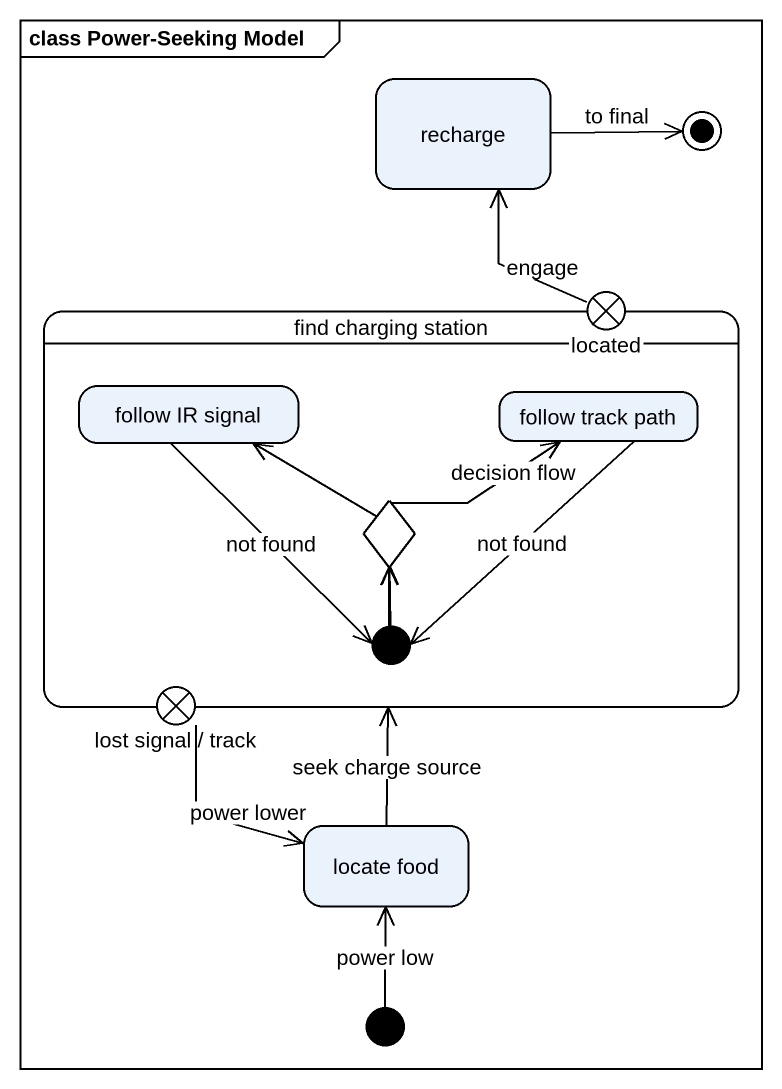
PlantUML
@startuml
mainframe class Power-Seeking Model
hide empty description
state recharge
state located <<choice>>
state "find charging station" as find_charging_station {
  state "follow IR signal" as follow_IR_signal
  state "follow track path" as follow_track_path
  state choice1 <<choice>>
  state initial1 <<start>>
}
state "lost signal / track" as lost_signal_track <<choice>>
state "locate food" as locate_food
[*] -up-> locate_food : power low
located -up-> recharge : engage
follow_IR_signal --> initial1 : not found
follow_track_path --> initial1 : not found
choice1 -left-> follow_IR_signal
choice1 -right-> follow_track_path : decision flow
initial1 -up-> choice1
initial1 -up-> choice1
lost_signal_track --> locate_food : power lower
locate_food -up-> find_charging_station : seek charge source
recharge -right-> [*] : to final
@enduml
